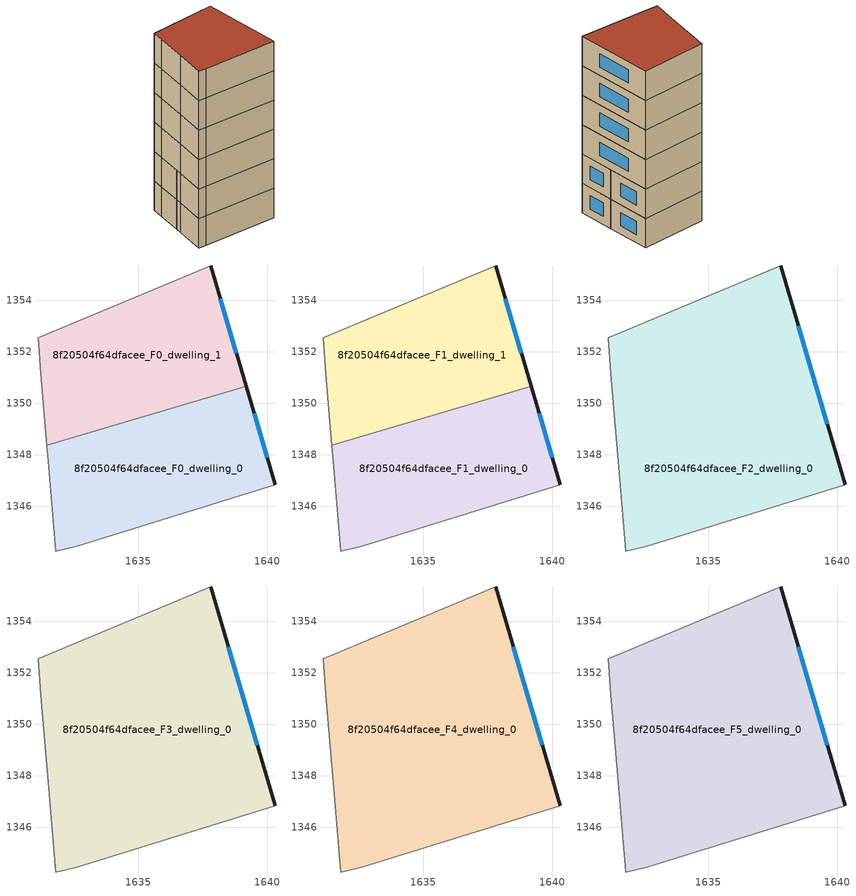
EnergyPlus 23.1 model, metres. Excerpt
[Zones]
8f20504f64dfacee_F0_dwelling_0
 floor ground (EU_floor_Construction): 1639.19,1350.66 1640.3,1346.85 1632.6,1344.45 1631.8,1344.25 1631.5,1347.75 1631.44,1348.38 z0
 wall outside (EU_wall_Construction): 1640.3,1346.85 1639.19,1350.66 z0:3
 wall adiabatic (EU_wall_Construction): 1631.44,1348.38 1631.5,1347.75 1631.8,1344.25 1632.6,1344.45 1640.3,1346.85 z0:3
 wall to 8f20504f64dfacee_F0_dwelling_1 (EU_wall_Construction): 1639.19,1350.66 1631.44,1348.38 z0:3
 window (EU_Window_Construction): 1640,1347.9 1639.49,1349.61 z0.83:2.17
8f20504f64dfacee_F0_dwelling_1
 floor ground (EU_floor_Construction): 1637.81,1355.36 1639.19,1350.66 1631.44,1348.38 1631.2,1351.15 1631.1,1352.55 z0
 wall outside (EU_wall_Construction): 1639.19,1350.66 1637.81,1355.36 z0:3
 wall adiabatic (EU_wall_Construction): 1637.81,1355.36 1631.1,1352.55 1631.2,1351.15 1631.44,1348.38 z0:3
 window (EU_Window_Construction): 1638.81,1351.95 1638.18,1354.06 z0.83:2.17
8f20504f64dfacee_F1_dwelling_0
 floor to 8f20504f64dfacee_F0_dwelling_0 (EU_floor_Construction): 1639.19,1350.66 1640.3,1346.85 1632.6,1344.45 1631.8,1344.25 1631.5,1347.75 1631.44,1348.38 z3
 wall outside (EU_wall_Construction): 1640.3,1346.85 1639.19,1350.66 z3:6
 wall adiabatic (EU_wall_Construction): 1631.44,1348.38 1631.5,1347.75 1631.8,1344.25 1632.6,1344.45 1640.3,1346.85 z3:6
 wall to 8f20504f64dfacee_F1_dwelling_1 (EU_wall_Construction): 1639.19,1350.66 1631.44,1348.38 z3:6
 window (EU_Window_Construction): 1640,1347.9 1639.49,1349.61 z3.83:5.17
8f20504f64dfacee_F1_dwelling_1
 floor to 8f20504f64dfacee_F0_dwelling_1 (EU_floor_Construction): 1637.8,1355.36 1639.19,1350.66 1631.44,1348.38 1631.2,1351.15 1631.1,1352.55 z3
 wall outside (EU_wall_Construction): 1639.19,1350.66 1637.81,1355.36 z3:6
 wall adiabatic (EU_wall_Construction): 1637.81,1355.36 1631.1,1352.55 1631.2,1351.15 1631.44,1348.38 z3:6
 window (EU_Window_Construction): 1638.81,1351.95 1638.18,1354.06 z3.83:5.17
8f20504f64dfacee_F2_dwelling_0
 floor to 8f20504f64dfacee_F1_dwelling_0 (EU_floor_Construction): 1639.19,1350.66 1640.3,1346.85 1632.6,1344.45 1631.8,1344.25 1631.5,1347.75 1631.44,1348.38 z6
 floor to 8f20504f64dfacee_F1_dwelling_1 (EU_floor_Construction): 1637.8,1355.36 1639.19,1350.66 1631.44,1348.38 1631.2,1351.15 1631.1,1352.55 z6
 wall outside (EU_wall_Construction): 1640.3,1346.85 1637.81,1355.36 z6:9
 wall adiabatic (EU_wall_Construction): 1637.81,1355.36 1631.1,1352.55 1631.2,1351.15 1631.5,1347.75 1631.8,1344.25 1632.6,1344.45 1640.3,1346.85 z6:9
 window (EU_Window_Construction): 1639.62,1349.19 1638.49,1353.01 z6.83:8.17
8f20504f64dfacee_F3_dwelling_0
 floor to 8f20504f64dfacee_F2_dwelling_0 (EU_floor_Construction): 1637.8,1355.36 1640.3,1346.85 1632.6,1344.45 1631.8,1344.25 1631.5,1347.75 1631.2,1351.15 1631.1,1352.55 z9
 wall outside (EU_wall_Construction): 1640.3,1346.85 1637.81,1355.36 z9:12
 wall adiabatic (EU_wall_Construction): 1637.81,1355.36 1631.1,1352.55 1631.2,1351.15 1631.5,1347.75 1631.8,1344.25 1632.6,1344.45 1640.3,1346.85 z9:12
 window (EU_Window_Construction): 1639.62,1349.19 1638.49,1353.01 z9.83:11.17
8f20504f64dfacee_F4_dwelling_0
 floor to 8f20504f64dfacee_F3_dwelling_0 (EU_floor_Construction): 1637.8,1355.36 1640.3,1346.85 1632.6,1344.45 1631.8,1344.25 1631.5,1347.75 1631.2,1351.15 1631.1,1352.55 z12
 wall outside (EU_wall_Construction): 1640.3,1346.85 1637.81,1355.36 z12:15
 wall adiabatic (EU_wall_Construction): 1637.81,1355.36 1631.1,1352.55 1631.2,1351.15 1631.5,1347.75 1631.8,1344.25 1632.6,1344.45 1640.3,1346.85 z12:15
 window (EU_Window_Construction): 1639.62,1349.19 1638.49,1353.01 z12.83:14.17
8f20504f64dfacee_F5_dwelling_0
 floor to 8f20504f64dfacee_F4_dwelling_0 (EU_floor_Construction): 1637.8,1355.36 1640.3,1346.85 1632.6,1344.45 1631.8,1344.25 1631.5,1347.75 1631.2,1351.15 1631.1,1352.55 z15
 wall outside (EU_wall_Construction): 1640.3,1346.85 1637.81,1355.36 z15:18
 wall adiabatic (EU_wall_Construction): 1637.81,1355.36 1631.1,1352.55 1631.2,1351.15 1631.5,1347.75 1631.8,1344.25 1632.6,1344.45 1640.3,1346.85 z15:18
 window (EU_Window_Construction): 1639.62,1349.19 1638.49,1353.01 z15.83:17.17
 roof outside (EU_roof_Construction): 1640.3,1346.85 1637.81,1355.36 1631.1,1352.55 1631.2,1351.15 1631.5,1347.75 1631.8,1344.25 1632.6,1344.45 z18
[Building]
EU S2 Campaign: North Axis=0; Terrain=City; Solar Distribution=FullExterior
[Site:Location]
Lyon-Bron: Latitude=45.75; Longitude=5; Time Zone=1; Elevation=198
[SizingPeriod:WeatherFileDays]
AnnualSizingPeriod: Begin Month=1; Begin Day of Month=1; End Month=12; End Day of Month=31; Day of Week for Start Day=Monday; Use Weather File Daylight Saving Period=No; Use Weather File Rain and Snow Indicators=No
[MATERIAL]
EU_InternalMass_Material: Roughness=MediumRough; Thickness=0.1; Conductivity=1; Density=1800; Specific Heat=900; Thermal Absorptance=0.9; Solar Absorptance=0.7; Visible Absorptance=0.7
[MATERIAL:NOMASS] Roughness=MediumRough; Thermal Absorptance=0.9; Solar Absorptance=0.7; Visible Absorptance=0.7
Name | Thermal Resistance
EU_wall_NoMass | 0.87146
EU_roof_NoMass | 0.842276
EU_floor_NoMass | 0.496999
[WINDOWMATERIAL:SIMPLEGLAZINGSYSTEM]
EU_Window_SimpleGlazing: UFactor=2.2525; Solar Heat Gain Coefficient=0.76; Visible Transmittance=0.76
[CONSTRUCTION]
EU_wall_Construction: EU_wall_NoMass
EU_roof_Construction: EU_roof_NoMass
EU_floor_Construction: EU_floor_NoMass
EU_Window_Construction: EU_Window_SimpleGlazing
EU_InternalMass_Construction: EU_InternalMass_Material
[ZONE] Type=1; Multiplier=1; Ceiling Height=autocalculate; Floor Area=autocalculate; Part of Total Floor Area=Yes
Name | Volume
8f20504f64dfacee_F0_dwelling_0; 8f20504f64dfacee_F1_dwelling_1 | 102.764
8f20504f64dfacee_F1_dwelling_0; 8f20504f64dfacee_F0_dwelling_1 | 102.765
8f20504f64dfacee_F2_dwelling_0 | 205.526
8f20504f64dfacee_F3_dwelling_0; 8f20504f64dfacee_F4_dwelling_0; 8f20504f64dfacee_F5_dwelling_0 | 205.528
[INTERNALMASS] Construction=EU_InternalMass_Construction
Name | Zone or ZoneList | Surface Area
8f20504f64dfacee_F0_dwelling_0_EU_InternalMass | 8f20504f64dfacee_F0_dwelling_0 | 34.255
8f20504f64dfacee_F0_dwelling_1_EU_InternalMass | 8f20504f64dfacee_F0_dwelling_1 | 34.2548
8f20504f64dfacee_F1_dwelling_0_EU_InternalMass | 8f20504f64dfacee_F1_dwelling_0 | 34.255
8f20504f64dfacee_F1_dwelling_1_EU_InternalMass | 8f20504f64dfacee_F1_dwelling_1 | 34.2548
8f20504f64dfacee_F2_dwelling_0_EU_InternalMass | 8f20504f64dfacee_F2_dwelling_0 | 68.5094
8f20504f64dfacee_F3_dwelling_0_EU_InternalMass | 8f20504f64dfacee_F3_dwelling_0 | 68.5094
8f20504f64dfacee_F4_dwelling_0_EU_InternalMass | 8f20504f64dfacee_F4_dwelling_0 | 68.5094
8f20504f64dfacee_F5_dwelling_0_EU_InternalMass | 8f20504f64dfacee_F5_dwelling_0 | 68.5094
[OTHEREQUIPMENT] Fuel Type=Electricity; Design Level Calculation Method=Watts/Area; Power per Zone Floor Area=1; Fraction Latent=0; Fraction Radiant=0; Fraction Lost=0; Carbon Dioxide Generation Rate=0; EndUse Subcategory=EU_Step8_InternalGains
Name | Zone or ZoneList or Space or SpaceList | Schedule
EU_Step8_InternalGain_8f20504f64dfacee_F0_dwelling_0_f000 | 8f20504f64dfacee_F0_dwelling_0 | EU_Step8_GainSchedule_8f20504f64dfacee_F0_dwelling_0_f000
EU_Step8_InternalGain_8f20504f64dfacee_F0_dwelling_1_f000 | 8f20504f64dfacee_F0_dwelling_1 | EU_Step8_GainSchedule_8f20504f64dfacee_F0_dwelling_1_f000
EU_Step8_InternalGain_8f20504f64dfacee_F1_dwelling_0_f000 | 8f20504f64dfacee_F1_dwelling_0 | EU_Step8_GainSchedule_8f20504f64dfacee_F1_dwelling_0_f000
EU_Step8_InternalGain_8f20504f64dfacee_F1_dwelling_1_f000 | 8f20504f64dfacee_F1_dwelling_1 | EU_Step8_GainSchedule_8f20504f64dfacee_F1_dwelling_1_f000
EU_Step8_InternalGain_8f20504f64dfacee_F2_dwelling_0_f000 | 8f20504f64dfacee_F2_dwelling_0 | EU_Step8_GainSchedule_8f20504f64dfacee_F2_dwelling_0_f000
EU_Step8_InternalGain_8f20504f64dfacee_F3_dwelling_0_f000 | 8f20504f64dfacee_F3_dwelling_0 | EU_Step8_GainSchedule_8f20504f64dfacee_F3_dwelling_0_f000
EU_Step8_InternalGain_8f20504f64dfacee_F4_dwelling_0_f000 | 8f20504f64dfacee_F4_dwelling_0 | EU_Step8_GainSchedule_8f20504f64dfacee_F4_dwelling_0_f000
EU_Step8_InternalGain_8f20504f64dfacee_F5_dwelling_0_f000 | 8f20504f64dfacee_F5_dwelling_0 | EU_Step8_GainSchedule_8f20504f64dfacee_F5_dwelling_0_f000
[ZONEVENTILATION:DESIGNFLOWRATE] Schedule=EU_AlwaysOn; Design Flow Rate Calculation Method=AirChanges/Hour; Air Changes per Hour=0.425; Ventilation Type=Natural; Fan Pressure Rise=0; Fan Total Efficiency=1; Constant Term Coefficient=1; Temperature Term Coefficient=0; Velocity Term Coefficient=0; Velocity Squared Term Coefficient=0; Minimum Indoor Temperature=-100; Maximum Indoor Temperature=100; Delta Temperature=-100; Minimum Outdoor Temperature=-100; Maximum Outdoor Temperature=100; Maximum Wind Speed=40
Name | Zone or ZoneList or Space or SpaceList
EU_ConstantAir_8f20504f64dfacee_F0_dwelling_0 | 8f20504f64dfacee_F0_dwelling_0
EU_ConstantAir_8f20504f64dfacee_F0_dwelling_1 | 8f20504f64dfacee_F0_dwelling_1
EU_ConstantAir_8f20504f64dfacee_F1_dwelling_0 | 8f20504f64dfacee_F1_dwelling_0
EU_ConstantAir_8f20504f64dfacee_F1_dwelling_1 | 8f20504f64dfacee_F1_dwelling_1
EU_ConstantAir_8f20504f64dfacee_F2_dwelling_0 | 8f20504f64dfacee_F2_dwelling_0
EU_ConstantAir_8f20504f64dfacee_F3_dwelling_0 | 8f20504f64dfacee_F3_dwelling_0
EU_ConstantAir_8f20504f64dfacee_F4_dwelling_0 | 8f20504f64dfacee_F4_dwelling_0
EU_ConstantAir_8f20504f64dfacee_F5_dwelling_0 | 8f20504f64dfacee_F5_dwelling_0
[HVACTEMPLATE:THERMOSTAT] Constant Heating Setpoint=20; Constant Cooling Setpoint=50
EU_HeatOnly_8f20504f64dfacee_F0_dwelling_0; EU_HeatOnly_8f20504f64dfacee_F0_dwelling_1; EU_HeatOnly_8f20504f64dfacee_F1_dwelling_0; EU_HeatOnly_8f20504f64dfacee_F1_dwelling_1; EU_HeatOnly_8f20504f64dfacee_F2_dwelling_0; EU_HeatOnly_8f20504f64dfacee_F3_dwelling_0; EU_HeatOnly_8f20504f64dfacee_F4_dwelling_0; EU_HeatOnly_8f20504f64dfacee_F5_dwelling_0
[HVACTEMPLATE:ZONE:IDEALLOADSAIRSYSTEM] System Availability Schedule=EU_AlwaysOn; Maximum Heating Supply Air Temperature=50; Minimum Cooling Supply Air Temperature=13; Maximum Heating Supply Air Humidity Ratio=0.0156; Minimum Cooling Supply Air Humidity Ratio=0.0077; Heating Limit=NoLimit; Cooling Limit=NoLimit; Heating Availability Schedule=EU_AlwaysOn; Cooling Availability Schedule=EU_CoolingOff; Dehumidification Control Type=ConstantSensibleHeatRatio; Cooling Sensible Heat Ratio=0.7; Dehumidification Setpoint=60; Humidification Control Type=None; Humidification Setpoint=30; Outdoor Air Method=None; Outdoor Air Flow Rate per Person=0.00944; Outdoor Air Flow Rate per Zone Floor Area=0; Outdoor Air Flow Rate per Zone=0; Demand Controlled Ventilation Type=None; Outdoor Air Economizer Type=NoEconomizer; Heat Recovery Type=None; Sensible Heat Recovery Effectiveness=0.7; Latent Heat Recovery Effectiveness=0.65
Name | Template Thermostat
8f20504f64dfacee_F0_dwelling_0 | EU_HeatOnly_8f20504f64dfacee_F0_dwelling_0
8f20504f64dfacee_F0_dwelling_1 | EU_HeatOnly_8f20504f64dfacee_F0_dwelling_1
8f20504f64dfacee_F1_dwelling_0 | EU_HeatOnly_8f20504f64dfacee_F1_dwelling_0
8f20504f64dfacee_F1_dwelling_1 | EU_HeatOnly_8f20504f64dfacee_F1_dwelling_1
8f20504f64dfacee_F2_dwelling_0 | EU_HeatOnly_8f20504f64dfacee_F2_dwelling_0
8f20504f64dfacee_F3_dwelling_0 | EU_HeatOnly_8f20504f64dfacee_F3_dwelling_0
8f20504f64dfacee_F4_dwelling_0 | EU_HeatOnly_8f20504f64dfacee_F4_dwelling_0
8f20504f64dfacee_F5_dwelling_0 | EU_HeatOnly_8f20504f64dfacee_F5_dwelling_0
[SIZING:ZONE] Zone Cooling Design Supply Air Temperature Input Method=SupplyAirTemperature; Zone Cooling Design Supply Air Temperature=13; Zone Heating Design Supply Air Temperature Input Method=SupplyAirTemperature; Zone Heating Design Supply Air Temperature=50; Zone Cooling Design Supply Air Humidity Ratio=0.008; Zone Heating Design Supply Air Humidity Ratio=0.008; Cooling Design Air Flow Method=DesignDay; Cooling Design Air Flow Rate=0; Cooling Minimum Air Flow per Zone Floor Area=0.000762; Cooling Minimum Air Flow=0; Cooling Minimum Air Flow Fraction=0.2; Heating Design Air Flow Method=DesignDay; Heating Design Air Flow Rate=0; Heating Maximum Air Flow per Zone Floor Area=0.002032; Heating Maximum Air Flow=0.141576; Heating Maximum Air Flow Fraction=0.3; Account for Dedicated Outdoor Air System=No; Dedicated Outdoor Air System Control Strategy=NeutralSupplyAir; Dedicated Outdoor Air Low Setpoint Temperature for Design=autosize; Dedicated Outdoor Air High Setpoint Temperature for Design=autosize; Zone Load Sizing Method=Sensible Load Only No Latent Load; Zone Latent Cooling Design Supply Air Humidity Ratio Input Method=HumidityRatioDifference; Zone Cooling Design Supply Air Humidity Ratio Difference=0.005; Zone Latent Heating Design Supply Air Humidity Ratio Input Method=HumidityRatioDifference; Zone Humidification Design Supply Air Humidity Ratio Difference=0.005
8f20504f64dfacee_F0_dwelling_0; 8f20504f64dfacee_F0_dwelling_1; 8f20504f64dfacee_F1_dwelling_0; 8f20504f64dfacee_F1_dwelling_1; 8f20504f64dfacee_F2_dwelling_0; 8f20504f64dfacee_F3_dwelling_0; 8f20504f64dfacee_F4_dwelling_0; 8f20504f64dfacee_F5_dwelling_0
[SCHEDULE:CONSTANT]
Name | Hourly Value
EU_AlwaysOn | 1
EU_CoolingOff | 0
[SCHEDULE:FILE] Column Number=1; Rows to Skip at Top=0; Number of Hours of Data=8760; Column Separator=Comma; Interpolate to Timestep=No; Minutes per Item=60; Adjust Schedule for Daylight Savings=Yes
Name | File
EU_Step8_GainSchedule_8f20504f64dfacee_F0_dwelling_0_f000 | ../../schedules/8f20504f64dfacee/8f20504f64dfacee_F0_dwelling_0_f000_gain.csv
EU_Step8_GainSchedule_8f20504f64dfacee_F0_dwelling_1_f000 | ../../schedules/8f20504f64dfacee/8f20504f64dfacee_F0_dwelling_1_f000_gain.csv
EU_Step8_GainSchedule_8f20504f64dfacee_F1_dwelling_0_f000 | ../../schedules/8f20504f64dfacee/8f20504f64dfacee_F1_dwelling_0_f000_gain.csv
EU_Step8_GainSchedule_8f20504f64dfacee_F1_dwelling_1_f000 | ../../schedules/8f20504f64dfacee/8f20504f64dfacee_F1_dwelling_1_f000_gain.csv
EU_Step8_GainSchedule_8f20504f64dfacee_F2_dwelling_0_f000 | ../../schedules/8f20504f64dfacee/8f20504f64dfacee_F2_dwelling_0_f000_gain.csv
EU_Step8_GainSchedule_8f20504f64dfacee_F3_dwelling_0_f000 | ../../schedules/8f20504f64dfacee/8f20504f64dfacee_F3_dwelling_0_f000_gain.csv
EU_Step8_GainSchedule_8f20504f64dfacee_F4_dwelling_0_f000 | ../../schedules/8f20504f64dfacee/8f20504f64dfacee_F4_dwelling_0_f000_gain.csv
EU_Step8_GainSchedule_8f20504f64dfacee_F5_dwelling_0_f000 | ../../schedules/8f20504f64dfacee/8f20504f64dfacee_F5_dwelling_0_f000_gain.csv
